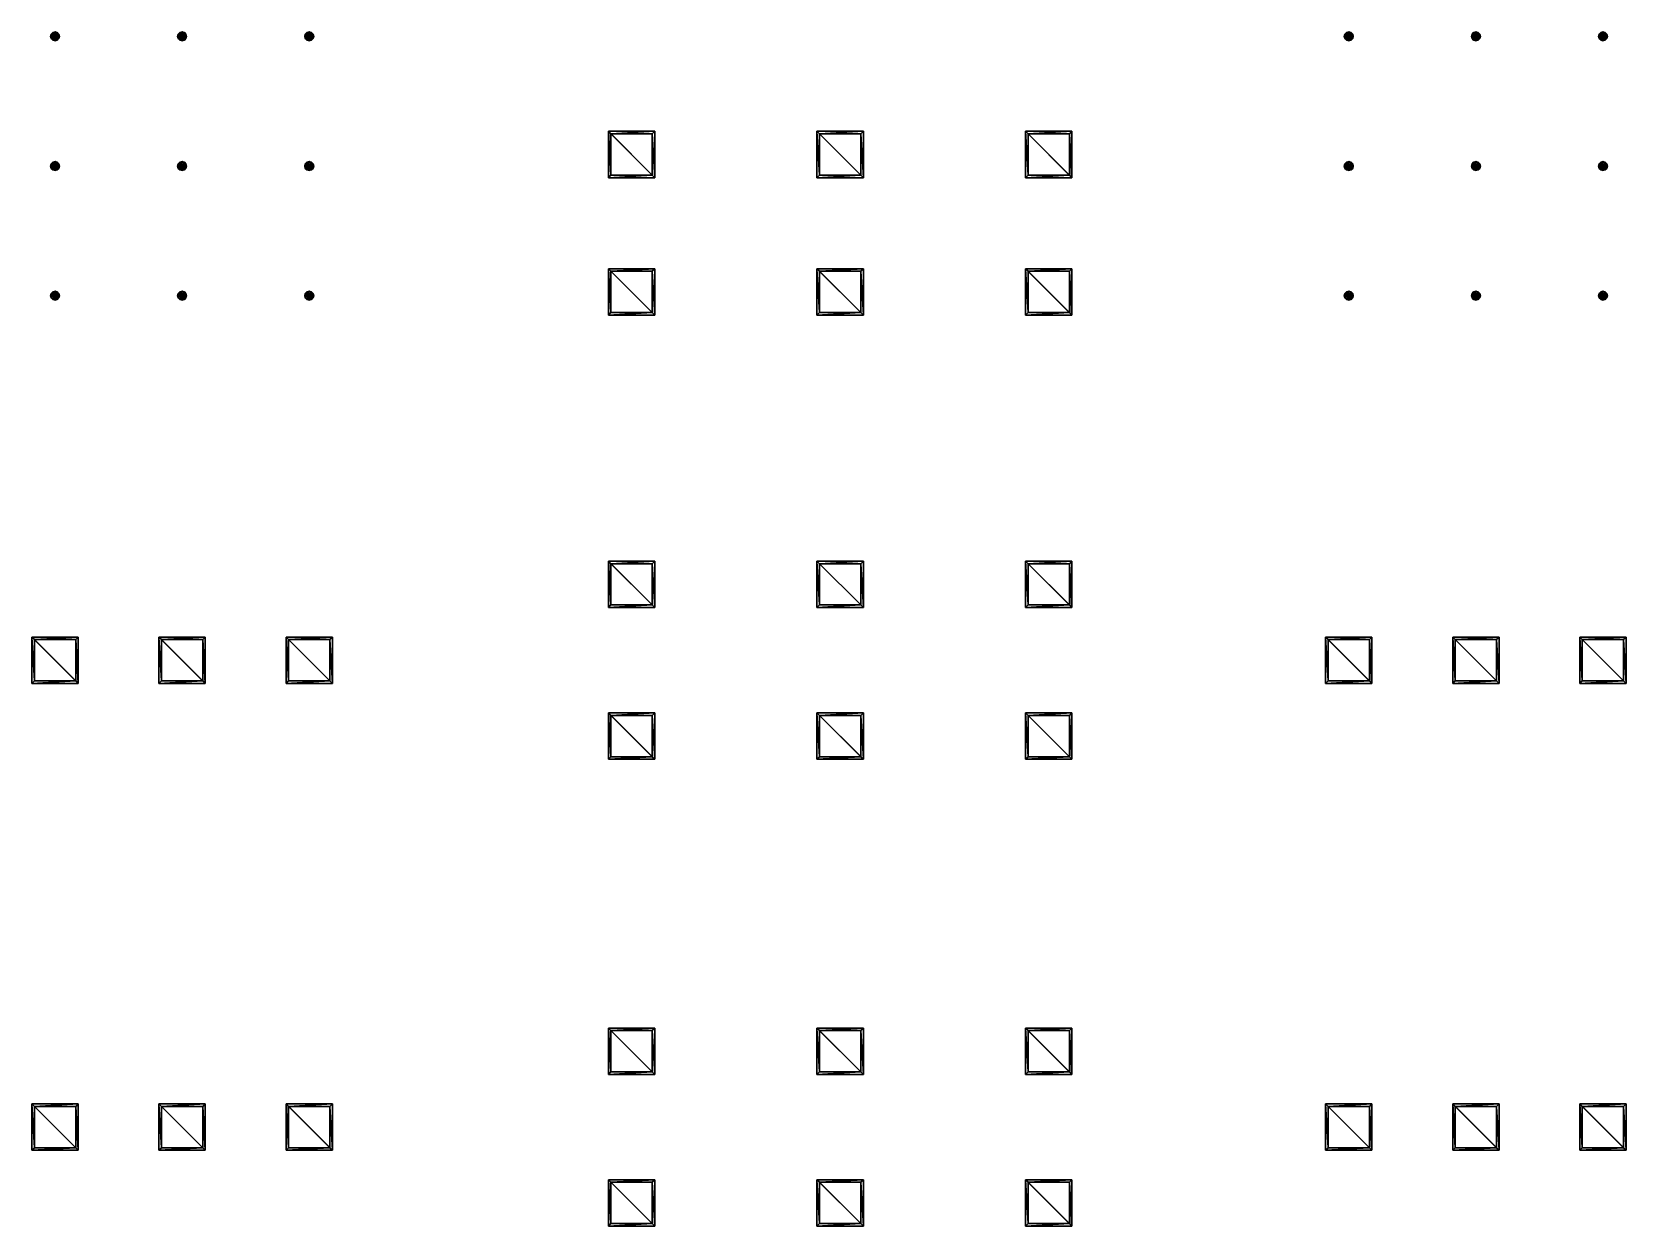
# Model space of a CAD drawing. Header units: inches. Extents: x -11.2 to 9.3, y -3.7 to 11.7.
import ezdxf

# ---------------------------------------------------------------- set-up
doc = ezdxf.new("R2010")
doc.units = ezdxf.units.IN
doc.header["$MEASUREMENT"] = 0
doc.layers.add('DLX_FL0_LUM 1', color=7, linetype='Continuous', true_color=0xffd400)
doc.layers.add('DLX_FL0_LUM 2', color=7, linetype='Continuous', true_color=0xffd400)

# ---------------------------------------------------------------- blocks, each defined once
blk = doc.blocks.new('407_2_0')
mesh = blk.add_polyface()
corners = [(0.265, -0.265, -0.095), (-0.265, 0.265, -0.095), (0.265, 0.265, -0.095), (-0.265, 0.265, -0.095), (0.265, -0.265, -0.095), (-0.265, -0.265, -0.095)]
mesh.append_faces([[corners[k] for k in face] for face in [(0, 1, 2), (3, 4, 5)]])
blk = doc.blocks.new('407_2_1')
mesh = blk.add_polyface()
corners = [(-0.298, 0.298), (-0.298, -0.298, -0.095), (-0.298, -0.298), (-0.298, -0.298, -0.095), (-0.298, 0.298), (-0.298, 0.298, -0.095), (-0.298, -0.298), (0.298, -0.298, -0.095), (0.298, -0.298), (0.298, -0.298, -0.095), (-0.298, -0.298), (-0.298, -0.298, -0.095), (0.298, -0.298), (0.298, 0.298, -0.095), (0.298, 0.298), (0.298, 0.298, -0.095), (0.298, -0.298), (0.298, -0.298, -0.095), (0.298, 0.298), (-0.298, 0.298, -0.095), (-0.298, 0.298), (-0.298, 0.298, -0.095), (0.298, 0.298), (0.298, 0.298, -0.095), (0.298, 0.298, -0.095), (-0.265, 0.265, -0.095), (-0.298, 0.298, -0.095), (0.298, 0.298, -0.095), (0.265, 0.265, -0.095), (-0.265, 0.265, -0.095), (0.298, -0.298, -0.095), (0.265, 0.265, -0.095), (0.298, 0.298, -0.095), (0.298, -0.298, -0.095), (0.265, -0.265, -0.095), (0.265, 0.265, -0.095), (-0.298, -0.298, -0.095), (0.265, -0.265, -0.095), (0.298, -0.298, -0.095), (-0.298, -0.298, -0.095), (-0.265, -0.265, -0.095), (0.265, -0.265, -0.095), (-0.298, 0.298, -0.095), (-0.265, -0.265, -0.095), (-0.298, -0.298, -0.095), (-0.265, -0.265, -0.095), (-0.298, 0.298, -0.095), (-0.265, 0.265, -0.095), (-0.298, 0.298), (0.298, -0.298), (0.298, 0.298), (0.298, -0.298), (-0.298, 0.298), (-0.298, -0.298)]
mesh.append_faces([[corners[k] for k in face] for face in [(0, 1, 2), (3, 4, 5), (6, 7, 8), (9, 10, 11), (12, 13, 14), (15, 16, 17), (18, 19, 20), (21, 22, 23), (24, 25, 26), (27, 28, 29), (30, 31, 32), (33, 34, 35), (36, 37, 38), (39, 40, 41), (42, 43, 44), (45, 46, 47), (48, 49, 50), (51, 52, 53)]])
blk = doc.blocks.new('914_2_0')
mesh = blk.add_polyface()
corners = [(-0.043, 0.025, -0.117), (0.05, 0, -0.117), (0.043, -0.025, -0.117), (-0.025, -0.043, -0.117), (0.025, -0.043, -0.117), (0, -0.05, -0.117), (-0.043, -0.025, -0.117), (0.025, -0.043, -0.117), (-0.025, -0.043, -0.117), (-0.05, 0, -0.117), (0.025, -0.043, -0.117), (-0.043, -0.025, -0.117), (-0.043, 0.025, -0.117), (0.025, -0.043, -0.117), (-0.05, 0, -0.117), (-0.043, 0.025, -0.117), (0.043, -0.025, -0.117), (0.025, -0.043, -0.117), (-0.025, 0.043, -0.117), (0.05, 0, -0.117), (-0.043, 0.025, -0.117), (-0.025, 0.043, -0.117), (0.043, 0.025, -0.117), (0.05, 0, -0.117), (-0.025, 0.043, -0.117), (0.025, 0.043, -0.117), (0.043, 0.025, -0.117), (0.025, 0.043, -0.117), (-0.025, 0.043, -0.117), (0, 0.05, -0.117)]
mesh.append_faces([[corners[k] for k in face] for face in [(0, 1, 2), (3, 4, 5), (6, 7, 8), (9, 10, 11), (12, 13, 14), (15, 16, 17), (18, 19, 20), (21, 22, 23), (24, 25, 26), (27, 28, 29)]])
blk = doc.blocks.new('914_2_1')
mesh = blk.add_polyface()
corners = [(0.05, -0.029), (0.058, 0, -0.117), (0.058, 0), (0.058, 0, -0.117), (0.05, -0.029), (0.05, -0.029, -0.117), (0.058, 0), (0.05, 0.029, -0.117), (0.05, 0.029), (0.05, 0.029, -0.117), (0.058, 0), (0.058, 0, -0.117), (0.05, 0.029), (0.029, 0.05, -0.117), (0.029, 0.05), (0.029, 0.05, -0.117), (0.05, 0.029), (0.05, 0.029, -0.117), (0.029, 0.05), (0, 0.058, -0.117), (0, 0.058), (0, 0.058, -0.117), (0.029, 0.05), (0.029, 0.05, -0.117), (0, 0.058), (-0.029, 0.05, -0.117), (-0.029, 0.05), (-0.029, 0.05, -0.117), (0, 0.058), (0, 0.058, -0.117), (-0.029, 0.05), (-0.05, 0.029, -0.117), (-0.05, 0.029), (-0.05, 0.029, -0.117), (-0.029, 0.05), (-0.029, 0.05, -0.117), (-0.05, 0.029), (-0.058, 0, -0.117), (-0.058, 0), (-0.058, 0, -0.117), (-0.05, 0.029), (-0.05, 0.029, -0.117), (-0.058, 0), (-0.05, -0.029, -0.117), (-0.05, -0.029), (-0.05, -0.029, -0.117), (-0.058, 0), (-0.058, 0, -0.117), (-0.05, -0.029), (-0.029, -0.05, -0.117), (-0.029, -0.05), (-0.029, -0.05, -0.117), (-0.05, -0.029), (-0.05, -0.029, -0.117), (-0.029, -0.05), (0, -0.058, -0.117), (0, -0.058), (0, -0.058, -0.117), (-0.029, -0.05), (-0.029, -0.05, -0.117), (0, -0.058), (0.029, -0.05, -0.117), (0.029, -0.05), (0.029, -0.05, -0.117), (0, -0.058), (0, -0.058, -0.117), (0.029, -0.05), (0.05, -0.029, -0.117), (0.05, -0.029), (0.05, -0.029, -0.117), (0.029, -0.05), (0.029, -0.05, -0.117), (0.029, -0.05, -0.117), (0.043, -0.025, -0.117), (0.05, -0.029, -0.117), (0, 0.058, -0.117), (-0.025, 0.043, -0.117), (-0.029, 0.05, -0.117), (0, 0.058, -0.117), (0, 0.05, -0.117), (-0.025, 0.043, -0.117), (0.029, 0.05, -0.117), (0, 0.05, -0.117), (0, 0.058, -0.117), (0.029, 0.05, -0.117), (0.025, 0.043, -0.117), (0, 0.05, -0.117), (-0.025, 0.043, -0.117), (-0.05, 0.029, -0.117), (-0.029, 0.05, -0.117), (-0.043, 0.025, -0.117), (-0.05, 0.029, -0.117), (-0.025, 0.043, -0.117), (-0.043, 0.025, -0.117), (-0.058, 0, -0.117), (-0.05, 0.029, -0.117), (-0.05, 0, -0.117), (-0.058, 0, -0.117), (-0.043, 0.025, -0.117), (-0.05, 0, -0.117), (-0.05, -0.029, -0.117), (-0.058, 0, -0.117), (-0.043, -0.025, -0.117), (-0.05, -0.029, -0.117), (-0.05, 0, -0.117), (-0.043, -0.025, -0.117), (-0.029, -0.05, -0.117), (-0.05, -0.029, -0.117), (-0.025, -0.043, -0.117), (-0.029, -0.05, -0.117), (-0.043, -0.025, -0.117), (0.05, 0.029, -0.117), (0.025, 0.043, -0.117), (0.029, 0.05, -0.117), (0.05, 0.029, -0.117), (0.043, 0.025, -0.117), (0.025, 0.043, -0.117), (0.058, 0, -0.117), (0.043, 0.025, -0.117), (0.05, 0.029, -0.117), (0.058, 0, -0.117), (0.05, 0, -0.117), (0.043, 0.025, -0.117), (0.05, -0.029, -0.117), (0.05, 0, -0.117), (0.058, 0, -0.117), (0.05, -0.029, -0.117), (0.043, -0.025, -0.117), (0.05, 0, -0.117), (0.029, -0.05, -0.117), (0.025, -0.043, -0.117), (0.043, -0.025, -0.117), (0, -0.058, -0.117), (0.025, -0.043, -0.117), (0.029, -0.05, -0.117), (0, -0.058, -0.117), (0, -0.05, -0.117), (0.025, -0.043, -0.117), (-0.029, -0.05, -0.117), (0, -0.05, -0.117), (0, -0.058, -0.117), (0, -0.05, -0.117), (-0.029, -0.05, -0.117), (-0.025, -0.043, -0.117), (-0.029, 0.05), (0.029, -0.05), (0.05, -0.029), (-0.029, 0.05), (0.029, 0.05), (0, 0.058), (-0.029, 0.05), (0.05, 0.029), (0.029, 0.05), (-0.029, 0.05), (0.058, 0), (0.05, 0.029), (-0.029, 0.05), (0.05, -0.029), (0.058, 0), (-0.05, 0.029), (0.029, -0.05), (-0.029, 0.05), (-0.058, 0), (0.029, -0.05), (-0.05, 0.029), (-0.05, -0.029), (0.029, -0.05), (-0.058, 0), (-0.029, -0.05), (0.029, -0.05), (-0.05, -0.029), (0.029, -0.05), (-0.029, -0.05), (0, -0.058)]
mesh.append_faces([[corners[k] for k in face] for face in [(0, 1, 2), (3, 4, 5), (6, 7, 8), (9, 10, 11), (12, 13, 14), (15, 16, 17), (18, 19, 20), (21, 22, 23), (24, 25, 26), (27, 28, 29), (30, 31, 32), (33, 34, 35), (36, 37, 38), (39, 40, 41), (42, 43, 44), (45, 46, 47), (48, 49, 50), (51, 52, 53), (54, 55, 56), (57, 58, 59), (60, 61, 62), (63, 64, 65), (66, 67, 68), (69, 70, 71), (72, 73, 74), (75, 76, 77), (78, 79, 80), (81, 82, 83), (84, 85, 86), (87, 88, 89), (90, 91, 92), (93, 94, 95), (96, 97, 98), (99, 100, 101), (102, 103, 104), (105, 106, 107), (108, 109, 110), (111, 112, 113), (114, 115, 116), (117, 118, 119), (120, 121, 122), (123, 124, 125), (126, 127, 128), (129, 130, 131), (132, 133, 134), (135, 136, 137), (138, 139, 140), (141, 142, 143), (144, 145, 146), (147, 148, 149), (150, 151, 152), (153, 154, 155), (156, 157, 158), (159, 160, 161), (162, 163, 164), (165, 166, 167), (168, 169, 170), (171, 172, 173)]])

msp = doc.modelspace()

# ---------------------------------------------------------------- block references
at = {"layer": 'DLX_FL0_LUM 1'}
for name, p in [('407_2_1', (-3.482, 10.109, 2.531)), ('407_2_1', (-3.482, 10.109, 2.531)), ('407_2_0', (-3.482, 10.109, 2.531)), ('407_2_0', (-3.482, 10.109, 2.531)), ('407_2_1', (-0.8, 10.109, 2.531)), ('407_2_1', (-0.8, 10.109, 2.531)), ('407_2_0', (-0.8, 10.109, 2.531)), ('407_2_0', (-0.8, 10.109, 2.531)), ('407_2_1', (1.882, 10.109, 2.531)), ('407_2_1', (1.882, 10.109, 2.531)), ('407_2_0', (1.882, 10.109, 2.531)), ('407_2_0', (1.882, 10.109, 2.531)), ('407_2_1', (-3.482, 8.343, 2.531)), ('407_2_1', (-3.482, 8.343, 2.531)), ('407_2_0', (-3.482, 8.343, 2.531)), ('407_2_0', (-3.482, 8.343, 2.531)), ('407_2_1', (-0.8, 8.343, 2.531)), ('407_2_1', (-0.8, 8.343, 2.531)), ('407_2_0', (-0.8, 8.343, 2.531)), ('407_2_0', (-0.8, 8.343, 2.531)), ('407_2_1', (1.882, 8.343, 2.531)), ('407_2_1', (1.882, 8.343, 2.531)), ('407_2_0', (1.882, 8.343, 2.531)), ('407_2_0', (1.882, 8.343, 2.531)), ('407_2_1', (-3.482, 4.585, 2.531)), ('407_2_1', (-3.482, 4.585, 2.531)), ('407_2_0', (-3.482, 4.585, 2.531)), ('407_2_0', (-3.482, 4.585, 2.531)), ('407_2_1', (-0.8, 4.585, 2.531)), ('407_2_1', (-0.8, 4.585, 2.531)), ('407_2_0', (-0.8, 4.585, 2.531)), ('407_2_0', (-0.8, 4.585, 2.531)), ('407_2_1', (1.882, 4.585, 2.531)), ('407_2_1', (1.882, 4.585, 2.531)), ('407_2_0', (1.882, 4.585, 2.531)), ('407_2_0', (1.882, 4.585, 2.531)), ('407_2_1', (-10.893, 3.61, 2.531)), ('407_2_1', (-10.893, 3.61, 2.531)), ('407_2_1', (-9.26, 3.61, 2.531)), ('407_2_1', (-9.26, 3.61, 2.531)), ('407_2_1', (-7.626, 3.61, 2.531)), ('407_2_1', (-7.626, 3.61, 2.531)), ('407_2_0', (-10.893, 3.61, 2.531)), ('407_2_0', (-10.893, 3.61, 2.531)), ('407_2_0', (-9.26, 3.61, 2.531)), ('407_2_0', (-9.26, 3.61, 2.531)), ('407_2_0', (-7.626, 3.61, 2.531)), ('407_2_0', (-7.626, 3.61, 2.531)), ('407_2_1', (-3.482, 2.635, 2.531)), ('407_2_1', (-3.482, 2.635, 2.531)), ('407_2_0', (-3.482, 2.635, 2.531)), ('407_2_0', (-3.482, 2.635, 2.531)), ('407_2_1', (-0.8, 2.635, 2.531)), ('407_2_1', (-0.8, 2.635, 2.531)), ('407_2_0', (-0.8, 2.635, 2.531)), ('407_2_0', (-0.8, 2.635, 2.531)), ('407_2_1', (1.882, 2.635, 2.531)), ('407_2_1', (1.882, 2.635, 2.531)), ('407_2_0', (1.882, 2.635, 2.531)), ('407_2_0', (1.882, 2.635, 2.531)), ('407_2_1', (-3.482, -1.415, 2.531)), ('407_2_1', (-3.482, -1.415, 2.531)), ('407_2_0', (-3.482, -1.415, 2.531)), ('407_2_0', (-3.482, -1.415, 2.531)), ('407_2_1', (-0.8, -1.415, 2.531)), ('407_2_1', (-0.8, -1.415, 2.531)), ('407_2_0', (-0.8, -1.415, 2.531)), ('407_2_0', (-0.8, -1.415, 2.531)), ('407_2_1', (1.882, -1.415, 2.531)), ('407_2_1', (1.882, -1.415, 2.531)), ('407_2_0', (1.882, -1.415, 2.531)), ('407_2_0', (1.882, -1.415, 2.531)), ('407_2_1', (-10.893, -2.39, 2.531)), ('407_2_1', (-10.893, -2.39, 2.531)), ('407_2_0', (-10.893, -2.39, 2.531)), ('407_2_0', (-10.893, -2.39, 2.531)), ('407_2_1', (-9.26, -2.39, 2.531)), ('407_2_1', (-9.26, -2.39, 2.531)), ('407_2_0', (-9.26, -2.39, 2.531)), ('407_2_0', (-9.26, -2.39, 2.531)), ('407_2_1', (-7.626, -2.39, 2.531)), ('407_2_1', (-7.626, -2.39, 2.531)), ('407_2_0', (-7.626, -2.39, 2.531)), ('407_2_0', (-7.626, -2.39, 2.531)), ('407_2_1', (-3.482, -3.365, 2.531)), ('407_2_1', (-3.482, -3.365, 2.531)), ('407_2_1', (-0.8, -3.365, 2.531)), ('407_2_1', (-0.8, -3.365, 2.531)), ('407_2_1', (1.882, -3.365, 2.531)), ('407_2_1', (1.882, -3.365, 2.531)), ('407_2_0', (-3.482, -3.365, 2.531)), ('407_2_0', (-3.482, -3.365, 2.531)), ('407_2_0', (-0.8, -3.365, 2.531)), ('407_2_0', (-0.8, -3.365, 2.531)), ('407_2_0', (1.882, -3.365, 2.531)), ('407_2_0', (1.882, -3.365, 2.531))]:
    msp.add_blockref(name, p, dxfattribs=at)
at = {"layer": 'DLX_FL0_LUM 1', "rotation": 360}
for name, p in [('407_2_1', (5.739, 3.61, 2.531)), ('407_2_1', (5.739, 3.61, 2.531)), ('407_2_1', (7.373, 3.61, 2.531)), ('407_2_1', (7.373, 3.61, 2.531)), ('407_2_1', (9.006, 3.61, 2.531)), ('407_2_1', (9.006, 3.61, 2.531)), ('407_2_0', (5.739, 3.61, 2.531)), ('407_2_0', (5.739, 3.61, 2.531)), ('407_2_0', (7.373, 3.61, 2.531)), ('407_2_0', (7.373, 3.61, 2.531)), ('407_2_0', (9.006, 3.61, 2.531)), ('407_2_0', (9.006, 3.61, 2.531)), ('407_2_1', (5.739, -2.39, 2.531)), ('407_2_1', (5.739, -2.39, 2.531)), ('407_2_0', (5.739, -2.39, 2.531)), ('407_2_0', (5.739, -2.39, 2.531)), ('407_2_1', (7.373, -2.39, 2.531)), ('407_2_1', (7.373, -2.39, 2.531)), ('407_2_0', (7.373, -2.39, 2.531)), ('407_2_0', (7.373, -2.39, 2.531)), ('407_2_1', (9.006, -2.39, 2.531)), ('407_2_1', (9.006, -2.39, 2.531)), ('407_2_0', (9.006, -2.39, 2.531)), ('407_2_0', (9.006, -2.39, 2.531))]:
    msp.add_blockref(name, p, dxfattribs=at)
at = {"layer": 'DLX_FL0_LUM 2', "rotation": 270}
for name, p in [('914_2_1', (-10.893, 11.627, 2.552)), ('914_2_1', (-10.893, 11.627, 2.552)), ('914_2_1', (-9.26, 11.627, 2.552)), ('914_2_1', (-9.26, 11.627, 2.552)), ('914_2_1', (-7.626, 11.627, 2.552)), ('914_2_1', (-7.626, 11.627, 2.552)), ('914_2_1', (5.739, 11.627, 2.552)), ('914_2_1', (5.739, 11.627, 2.552)), ('914_2_1', (7.373, 11.627, 2.552)), ('914_2_1', (7.373, 11.627, 2.552)), ('914_2_1', (9.006, 11.627, 2.552)), ('914_2_1', (9.006, 11.627, 2.552)), ('914_2_0', (-10.893, 11.627, 2.552)), ('914_2_0', (-10.893, 11.627, 2.552)), ('914_2_0', (-9.26, 11.627, 2.552)), ('914_2_0', (-9.26, 11.627, 2.552)), ('914_2_0', (-7.626, 11.627, 2.552)), ('914_2_0', (-7.626, 11.627, 2.552)), ('914_2_0', (5.739, 11.627, 2.552)), ('914_2_0', (5.739, 11.627, 2.552)), ('914_2_0', (7.373, 11.627, 2.552)), ('914_2_0', (7.373, 11.627, 2.552)), ('914_2_0', (9.006, 11.627, 2.552)), ('914_2_0', (9.006, 11.627, 2.552)), ('914_2_1', (-10.893, 9.96, 2.552)), ('914_2_1', (-10.893, 9.96, 2.552)), ('914_2_0', (-10.893, 9.96, 2.552)), ('914_2_0', (-10.893, 9.96, 2.552)), ('914_2_1', (-9.26, 9.96, 2.552)), ('914_2_1', (-9.26, 9.96, 2.552)), ('914_2_0', (-9.26, 9.96, 2.552)), ('914_2_0', (-9.26, 9.96, 2.552)), ('914_2_1', (-7.626, 9.96, 2.552)), ('914_2_1', (-7.626, 9.96, 2.552)), ('914_2_0', (-7.626, 9.96, 2.552)), ('914_2_0', (-7.626, 9.96, 2.552)), ('914_2_1', (5.739, 9.96, 2.552)), ('914_2_1', (5.739, 9.96, 2.552)), ('914_2_0', (5.739, 9.96, 2.552)), ('914_2_0', (5.739, 9.96, 2.552)), ('914_2_1', (7.373, 9.96, 2.552)), ('914_2_1', (7.373, 9.96, 2.552)), ('914_2_0', (7.373, 9.96, 2.552)), ('914_2_0', (7.373, 9.96, 2.552)), ('914_2_1', (9.006, 9.96, 2.552)), ('914_2_1', (9.006, 9.96, 2.552)), ('914_2_0', (9.006, 9.96, 2.552)), ('914_2_0', (9.006, 9.96, 2.552)), ('914_2_1', (-10.893, 8.294, 2.552)), ('914_2_1', (-10.893, 8.294, 2.552)), ('914_2_0', (-10.893, 8.294, 2.552)), ('914_2_0', (-10.893, 8.294, 2.552)), ('914_2_1', (-9.26, 8.294, 2.552)), ('914_2_1', (-9.26, 8.294, 2.552)), ('914_2_0', (-9.26, 8.294, 2.552)), ('914_2_0', (-9.26, 8.294, 2.552)), ('914_2_1', (-7.626, 8.294, 2.552)), ('914_2_1', (-7.626, 8.294, 2.552)), ('914_2_0', (-7.626, 8.294, 2.552)), ('914_2_0', (-7.626, 8.294, 2.552)), ('914_2_1', (5.739, 8.294, 2.552)), ('914_2_1', (5.739, 8.294, 2.552)), ('914_2_0', (5.739, 8.294, 2.552)), ('914_2_0', (5.739, 8.294, 2.552)), ('914_2_1', (7.373, 8.294, 2.552)), ('914_2_1', (7.373, 8.294, 2.552)), ('914_2_0', (7.373, 8.294, 2.552)), ('914_2_0', (7.373, 8.294, 2.552)), ('914_2_1', (9.006, 8.294, 2.552)), ('914_2_1', (9.006, 8.294, 2.552)), ('914_2_0', (9.006, 8.294, 2.552)), ('914_2_0', (9.006, 8.294, 2.552))]:
    msp.add_blockref(name, p, dxfattribs=at)

doc.saveas('drawing.dxf')
